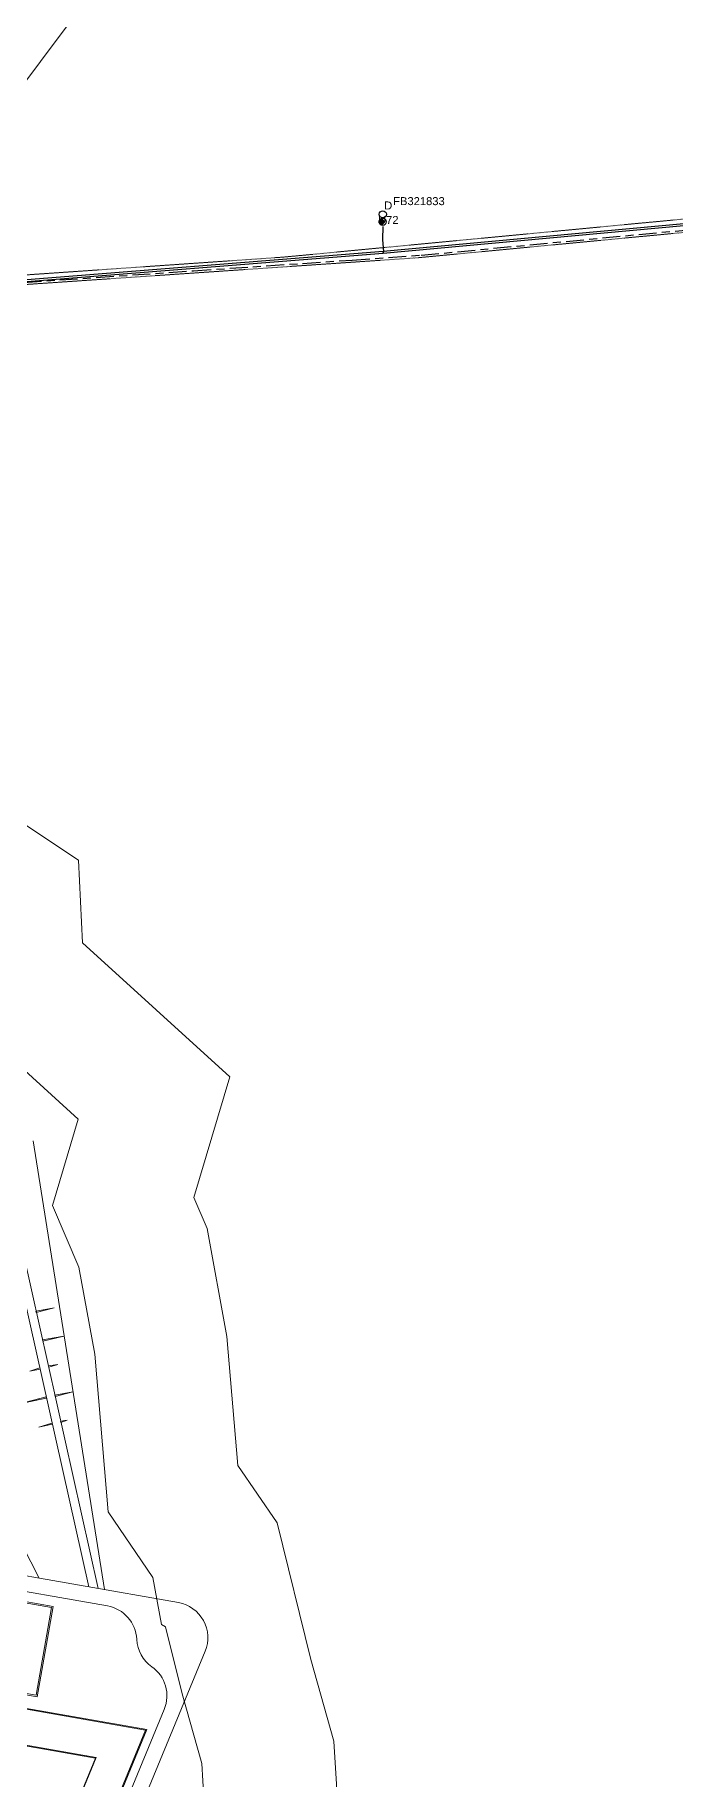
# Model space of a CAD drawing. Header units: metres. Extents: x 277863 to 282129, y 6130772 to 6135401.
# Drawn here: x 280761.6 to 280905.7, y 6132933.6 to 6133325.8 of the extents above; entities that cross this region are included whole.
import ezdxf
from ezdxf.enums import TextEntityAlignment as Align

# ---------------------------------------------------------------- set-up
doc = ezdxf.new("R2010")
doc.units = ezdxf.units.M
for name, pattern in [('Cable Exist UG', [8.2, 4, -1.2, 1.8, -1.2]), ('HIDDEN', [0.375, 0.25, -0.125]), ('HIDDEN2', [0.1875, 0.125, -0.0625])]:
    doc.linetypes.add(name, pattern=pattern)
doc.layers.get('0').update_dxf_attribs({"color": 6})
for name, color, linetype in [('_User Miscellaneous1', 7, 'Continuous'), ('_User Miscellaneous2', 7, 'Continuous'), ('Duct_SP_EXT', 7, 'Continuous'), ('Mains_HV_EXT', 7, 'Continuous')]:
    doc.layers.add(name, color=color, linetype=linetype)
doc.layers.add('Cadastre Land Parcels_SP_EXT', color=9, linetype='Continuous', lineweight=5)
doc.layers.add('Cadastre Other Property_SP_EXT', color=9, linetype='HIDDEN', lineweight=5)
doc.styles.get("Standard").update_dxf_attribs({"font": 'arial.ttf'})

# ---------------------------------------------------------------- blocks, each defined once
blk = doc.blocks.new('DUCT_EXT')
blk.add_circle((0, 0.8), 0.8)
at = {"flags": 1}
blk.add_attdef('Z', (0, 0), '', height=0.2, dxfattribs=at)
at = {"flags": 9}
for tag, p in [('DUCT_CODE', (0, 0)), ('XSECT_TYPE', (0, -0.2)), ('STATE', (0, -0.6)), ('FB_REFERENCE', (0, -0.4)), ('NOTES', (0, -0.8))]:
    blk.add_attdef(tag, text='', height=0.2, dxfattribs=at).set_placement(p, align=Align.MIDDLE_LEFT)
blk = doc.blocks.new('CABLE_LARGE_EXT')
h = blk.add_hatch(color=256)
edge = h.paths.add_edge_path()
edge.add_arc((0, 0.55), 0.55, 0, 360)
blk.add_circle((0, 0.55), 0.55)
at = {"flags": 1}
blk.add_attdef('Z', (0, 0), '', height=0.2, dxfattribs=at)
at = {"flags": 9}
for tag, p in [('COND_CODE', (0, 0)), ('STATE', (0, -0.4)), ('XSECT_SIZE', (0, -0.6)), ('FB_REFERENCE', (0, -0.2)), ('NOTES', (0, -0.8))]:
    blk.add_attdef(tag, text='', height=0.2, dxfattribs=at).set_placement(p, align=Align.MIDDLE_LEFT)
blk = doc.blocks.new('Site plan')
at = {"layer": '_User Miscellaneous2', "color": 254, "lineweight": 0}
blk.add_line((61.09, 6.32), (77.13, -94.59), dxfattribs=at)
at = {"layer": '_User Miscellaneous2', "color": 253, "lineweight": 0}
for p, q in [((-100.69, -93.15), (86.63, -126.06)), ((86.38, -126.19), (-100.54, -93.35)), ((41.08, -235.75), (86.38, -126.19)), ((86.63, -126.06), (41.19, -235.95))]:
    blk.add_line(p, q, dxfattribs=at)
at = {"layer": '_User Miscellaneous2', "color": 254, "lineweight": 0, "flags": 128}
for points in [[(99.72, -145.39), (99.02, -133.68), (94.58, -118), (90.84, -102.92), (89.98, -102.46), (88.01, -91.84), (77.93, -77.08), (74.92, -41.64), (71.32, -22.09), (65.41, -8.21), (71.21, 11.2), (42.83, 36.97)], [(40.09, 90.12), (71.24, 69.49), (72.16, 50.84), (105.34, 20.71), (97.24, -6.42), (100.21, -13.4), (104.68, -37.64), (107.15, -66.68), (115.97, -79.6), (123.56, -110.31), (128.76, -128.64), (129.92, -147.98)], [(1.49, 59.1), (26.68, 48.1), (51.21, 5.69), (73.59, -93.97)], [(2.29, 60.93), (28.09, 49.67), (53.11, 6.4), (75.66, -94.34)], [(62.4, -92), (56.73, -80.86), (46.55, -60.79), (43.42, -58.4), (34.29, -38.93), (31.3, -32.57), (20.77, -6.86), (9.55, 0.4), (6.31, 6.34)]]:
    blk.add_lwpolyline(points, dxfattribs=at)
for points in [[(61.7, -31.98), (61.77, -32.27), (65.77, -31.21)], [(63.15, -38.44), (63.21, -38.73), (67.97, -37.58)], [(62.55, -44.7), (62.61, -44.99), (60.31, -45.42)], [(64.5, -44.26), (64.57, -44.56), (66.63, -43.93)], [(65.92, -50.82), (65.99, -51.12), (70, -50.09)], [(63.98, -51.21), (64.03, -51.51), (58.03, -52.8)], [(65.28, -57.12), (65.34, -57.41), (62.33, -58.08)], [(67.24, -56.71), (67.3, -57), (68.73, -56.44)]]:
    blk.add_lwpolyline(points, close=True, dxfattribs=at)
at = {"layer": '_User Miscellaneous2', "color": 251, "lineweight": 0}
for points in [[(-13.11, -103.91), (31.55, -111.76, 0.414214), (38.48, -106.9), (40.44, -95.76, -0.414214), (49.12, -89.67), (93.76, -97.51, -0.479661), (99.77, -108.45), (95.86, -117.88), (46.01, -238.43), (28.53, -259.61), (25.83, -257.39), (42.98, -236.61), (90.57, -121.53, 0.351001), (87.78, -111.93)], [(41.93, -107.5), (43.88, -96.36, -0.414214), (48.51, -93.12), (77.78, -98.26, -0.351001), (84.39, -105.76)]]:
    blk.add_lwpolyline(points, format="xyb", dxfattribs=at)
at = {"layer": '_User Miscellaneous2', "color": 253, "lineweight": 0}
for points in [[(41.7, -115.1), (61.98, -118.66), (65.55, -98.38), (45.26, -94.81), (41.7, -115.1)], [(43.08, -115.03), (61.74, -118.31), (65.2, -98.62), (45.51, -95.16), (42.23, -113.82)], [(-94.2, -102.71), (75.09, -132.45), (36.04, -226.93)], [(-94.18, -102.59), (75.24, -132.36), (36.15, -226.95)]]:
    blk.add_lwpolyline(points, dxfattribs=at)
at = {"layer": '_User Miscellaneous2', "color": 251, "lineweight": 0}
blk.add_arc((92.38, -105.39), 8, 182.6696, 234.8977, dxfattribs=at)

msp = doc.modelspace()

# ---------------------------------------------------------------- linework, layer by layer
at = {"layer": 'Cadastre Land Parcels_SP_EXT', "linetype": 'Continuous'}
msp.add_lwpolyline([(280916.73, 6133523.36), (280856.05, 6133443.83), (280842.06, 6133425.49), (280834.48, 6133415.57), (280735.78, 6133283.76), (280565.59, 6133056.48), (280509.57, 6132655.71), (280286.52, 6132686.68), (280279.81, 6132677.76), (280090.07, 6132429.2), (280313.22, 6132397.41), (280298.46, 6132293.82)], dxfattribs=at)
msp.add_lwpolyline([(280279.81, 6132677.76), (280286.52, 6132686.68), (280565.59, 6133056.48), (280735.78, 6133283.76), (280834.48, 6133415.57), (280842.06, 6133425.49), (280828.62, 6133427.39), (280819.21, 6133428.72), (280571.35, 6133097.75), (280569.6, 6133095.41), (280549.52, 6133068.6), (280542.78, 6133059.67), (280263.73, 6132689.85), (280074.09, 6132441.42), (280067.24, 6132432.45), (280090.07, 6132429.2), (280279.81, 6132677.76)], close=True, dxfattribs=at)
at = {"layer": 'Cadastre Other Property_SP_EXT', "linetype": 'HIDDEN2'}
for points in [[(280918.63, 6133285.46), (280817.55, 6133275.85), (280720.92, 6133269.17), (280695.36, 6133265.54), (280550.64, 6133253.23), (280550.49, 6133255.37), (280544.68, 6133278.49), (280543.2, 6133280.98), (280530.87, 6133296.43), (280508.66, 6133319.91), (280487.01, 6133335.18)], [(280459.65, 6133007.98), (280499.83, 6133002.23), (280499.74, 6132994.5), (280507.34, 6132994.41), (280507.34, 6133005.49), (280504.63, 6133005.51), (280510.6, 6133068.89), (280523.59, 6133102.46), (280532.6, 6133127.61), (280535.67, 6133150.82), (280550.38, 6133250.15), (280658.18, 6133258.95), (280696.41, 6133262.61), (280718.87, 6133265.96), (280754.58, 6133269.35), (280847.8, 6133275.71), (280951.53, 6133285.57)]]:
    msp.add_lwpolyline(points, dxfattribs=at)
at = {"layer": 'Duct_SP_EXT'}
for p, q in [((281088.12, 6133300.02), (280839.96, 6133277.11)), ((281088.17, 6133299.54), (280840, 6133276.63)), ((280839.96, 6133277.11), (280718.51, 6133267.48)), ((280840, 6133276.63), (280718.55, 6133267)), ((280839.96, 6133277.11), (280839.98, 6133276.87)), ((280840, 6133276.63), (280839.98, 6133276.87))]:
    msp.add_line(p, q, dxfattribs=at)
msp.add_lwpolyline([(280839.87, 6133282.72), (280839.85, 6133279.84), (280840.04, 6133277.06)], dxfattribs=at)
at = {"layer": 'Mains_HV_EXT', "linetype": 'Cable Exist UG'}
msp.add_lwpolyline([(280718.58, 6133267.2), (280750.95, 6133269.51), (280767.2, 6133270.71), (280797.31, 6133272.77), (280832.99, 6133275.2), (280848.5, 6133276.28), (280918.45, 6133282.93), (281057.17, 6133296.09), (281088.24, 6133299.19), (281088.24, 6133299.19), (281082.38, 6133375.16), (281084.73, 6133379.11)], dxfattribs=at)

# ---------------------------------------------------------------- block references
at = {"layer": '_User Miscellaneous1'}
msp.add_blockref('Site plan', (280700.14, 6133070.77), dxfattribs=at)
at = {"layer": 'Duct_SP_EXT', "rotation": 268.9790336611341}
for name, p in [('DUCT_EXT', (280839.06, 6133283.79)), ('CABLE_LARGE_EXT', (280839.06, 6133283.79)), ('DUCT_EXT', (280839.09, 6133285.49))]:
    msp.add_blockref(name, p, dxfattribs=at)

# ---------------------------------------------------------------- texts
at = {"layer": 'Duct_SP_EXT'}
for s, p in [('D', (280840.2, 6133286.56)), ('FB321833', (280842.22, 6133287.54)), ('U72', (280838.82, 6133283.3))]:
    msp.add_text(s, height=1.8, dxfattribs=at).set_placement(p)

doc.saveas('drawing.dxf')
